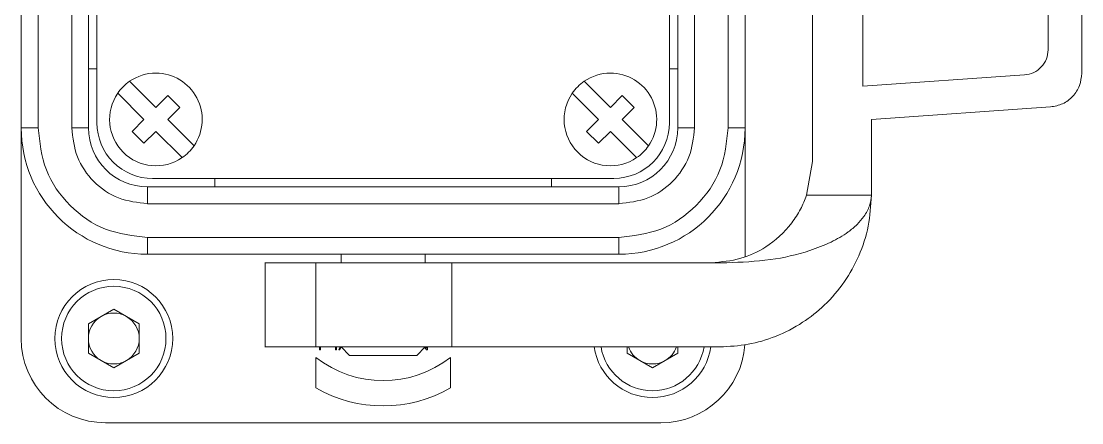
# Model space of a CAD drawing. Extents: x 4137 to 28680, y 2446 to 6814.
# Drawn here: x 14615.1 to 14694.5, y 3105.6 to 3135.7 of the extents above; entities that cross this region are included whole.
import ezdxf

# ---------------------------------------------------------------- set-up
doc = ezdxf.new("R2010")
doc.units = 0
doc.header["$LTSCALE"] = 0.5
doc.layers.get('0').update_dxf_attribs({"linetype": 'CONTINUOUS'})

msp = doc.modelspace()

# ---------------------------------------------------------------- linework, layer by layer
at = {"color": 7, "linetype": 'Continuous', "lineweight": 15}
for p, q in [((14674.363, 3125.163), (14674.363, 3186.903)), ((14674.363, 3125.163), (14674.363, 3186.903)), ((14615.143, 3127.683), (14615.143, 3184.383)), ((14615.143, 3127.683), (14615.143, 3184.383)), ((14616.403, 3127.683), (14616.403, 3184.383)), ((14616.403, 3127.683), (14616.403, 3184.383)), ((14618.923, 3184.383), (14618.923, 3127.683)), ((14618.923, 3184.383), (14618.923, 3127.683)), ((14620.183, 3184.383), (14620.183, 3127.683)), ((14620.183, 3184.383), (14620.183, 3127.683)), ((14620.814, 3184.004), (14620.814, 3128.06)), ((14620.814, 3184.004), (14620.814, 3128.06)), ((14663.654, 3128.06), (14663.654, 3184.004)), ((14663.654, 3128.06), (14663.654, 3184.004)), ((14664.283, 3127.683), (14664.283, 3184.383)), ((14664.283, 3127.683), (14664.283, 3184.383)), ((14665.543, 3127.683), (14665.543, 3184.383)), ((14665.543, 3127.683), (14665.543, 3184.383)), ((14668.063, 3184.383), (14668.063, 3127.683)), ((14668.063, 3184.383), (14668.063, 3127.683)), ((14669.323, 3184.383), (14669.323, 3127.683)), ((14669.323, 3184.383), (14669.323, 3127.683)), ((14678.143, 3130.795), (14678.143, 3181.271)), ((14678.143, 3130.795), (14678.143, 3181.271)), ((14694.523, 3131.764), (14694.523, 3180.302)), ((14694.523, 3131.764), (14694.523, 3180.302)), ((14692.003, 3178.539), (14692.003, 3133.527)), ((14692.003, 3178.539), (14692.003, 3133.527)), ((14663.654, 3128.06), (14663.654, 3137.258)), ((14663.654, 3128.06), (14663.654, 3137.258)), ((14620.183, 3132.093), (14620.814, 3132.093)), ((14620.183, 3132.093), (14620.814, 3132.093)), ((14664.283, 3132.093), (14663.654, 3132.093)), ((14664.283, 3132.093), (14663.654, 3132.093)), ((14690.245, 3131.641), (14678.143, 3130.795)), ((14690.245, 3131.641), (14678.143, 3130.795)), ((14623.259, 3131.168), (14625.223, 3129.204)), ((14623.259, 3131.168), (14625.223, 3129.204)), ((14657.279, 3131.168), (14659.243, 3129.204)), ((14657.279, 3131.168), (14659.243, 3129.204)), ((14624.332, 3128.313), (14622.368, 3130.277)), ((14624.332, 3128.313), (14622.368, 3130.277)), ((14625.223, 3129.204), (14626.114, 3130.095)), ((14625.223, 3129.204), (14626.114, 3130.095)), ((14626.114, 3130.095), (14627.005, 3129.204)), ((14626.114, 3130.095), (14627.005, 3129.204)), ((14658.352, 3128.313), (14656.388, 3130.277)), ((14658.352, 3128.313), (14656.388, 3130.277)), ((14659.243, 3129.204), (14660.134, 3130.095)), ((14659.243, 3129.204), (14660.134, 3130.095)), ((14660.134, 3130.095), (14661.025, 3129.204)), ((14660.134, 3130.095), (14661.025, 3129.204)), ((14627.005, 3129.204), (14626.114, 3128.313)), ((14627.005, 3129.204), (14626.114, 3128.313)), ((14661.025, 3129.204), (14660.134, 3128.313)), ((14661.025, 3129.204), (14660.134, 3128.313)), ((14678.773, 3128.313), (14692.179, 3129.25)), ((14678.773, 3128.313), (14692.179, 3129.25)), ((14615.143, 3127.683), (14616.403, 3127.683)), ((14615.143, 3127.683), (14615.143, 3111.933)), ((14615.143, 3127.683), (14616.403, 3127.683)), ((14615.143, 3127.683), (14615.143, 3111.933)), ((14618.923, 3127.683), (14620.183, 3127.683)), ((14618.923, 3127.683), (14620.183, 3127.683)), ((14623.441, 3127.422), (14624.332, 3128.313)), ((14623.441, 3127.422), (14624.332, 3128.313)), ((14626.114, 3128.313), (14628.078, 3126.349)), ((14626.114, 3128.313), (14628.078, 3126.349)), ((14657.461, 3127.422), (14658.352, 3128.313)), ((14657.461, 3127.422), (14658.352, 3128.313)), ((14660.134, 3128.313), (14662.098, 3126.349)), ((14660.134, 3128.313), (14662.098, 3126.349)), ((14663.654, 3128.06), (14663.654, 3128.06)), ((14663.654, 3128.06), (14663.654, 3128.06)), ((14665.543, 3127.683), (14664.283, 3127.683)), ((14665.543, 3127.683), (14664.283, 3127.683)), ((14668.063, 3127.683), (14669.323, 3127.683)), ((14668.063, 3127.683), (14669.323, 3127.683)), ((14669.323, 3118.077), (14669.323, 3127.683)), ((14669.323, 3118.077), (14669.323, 3127.683)), ((14678.773, 3122.643), (14678.773, 3128.313)), ((14678.773, 3122.643), (14678.773, 3128.313)), ((14624.332, 3126.531), (14623.441, 3127.422)), ((14624.332, 3126.531), (14623.441, 3127.422)), ((14625.223, 3127.422), (14624.332, 3126.531)), ((14625.223, 3127.422), (14624.332, 3126.531)), ((14627.187, 3125.458), (14625.223, 3127.422)), ((14627.187, 3125.458), (14625.223, 3127.422)), ((14658.352, 3126.531), (14657.461, 3127.422)), ((14658.352, 3126.531), (14657.461, 3127.422)), ((14659.243, 3127.422), (14658.352, 3126.531)), ((14659.243, 3127.422), (14658.352, 3126.531)), ((14661.207, 3125.458), (14659.243, 3127.422)), ((14661.207, 3125.458), (14659.243, 3127.422)), ((14622.031, 3125.12), (14622.032, 3125.12)), ((14622.031, 3125.12), (14622.032, 3125.12)), ((14673.931, 3122.644), (14674.363, 3125.163)), ((14673.931, 3122.644), (14674.363, 3125.163)), ((14624.972, 3123.902), (14659.496, 3123.902)), ((14624.972, 3123.902), (14659.496, 3123.902)), ((14624.972, 3123.902), (14659.496, 3123.902)), ((14624.972, 3123.902), (14659.496, 3123.902)), ((14629.633, 3123.273), (14629.633, 3123.902)), ((14629.633, 3123.273), (14629.633, 3123.902)), ((14654.833, 3123.902), (14654.833, 3123.273)), ((14654.833, 3123.902), (14654.833, 3123.273)), ((14659.496, 3123.902), (14659.496, 3123.902)), ((14659.496, 3123.902), (14659.496, 3123.902)), ((14624.593, 3123.273), (14624.593, 3122.013)), ((14624.593, 3123.273), (14659.873, 3123.273)), ((14624.593, 3123.273), (14624.593, 3122.013)), ((14624.593, 3123.273), (14659.873, 3123.273)), ((14659.873, 3122.013), (14659.873, 3123.273)), ((14659.873, 3122.013), (14659.873, 3123.273)), ((14678.773, 3122.643), (14673.933, 3122.643)), ((14678.773, 3122.643), (14673.933, 3122.643)), ((14624.593, 3122.013), (14659.873, 3122.013)), ((14624.593, 3122.013), (14659.873, 3122.013)), ((14659.873, 3119.493), (14624.593, 3119.493)), ((14624.593, 3118.233), (14624.593, 3119.493)), ((14659.873, 3119.493), (14624.593, 3119.493)), ((14624.593, 3118.233), (14624.593, 3119.493)), ((14659.873, 3119.493), (14659.873, 3118.233)), ((14659.873, 3119.493), (14659.873, 3118.233)), ((14659.873, 3118.233), (14624.593, 3118.233)), ((14659.873, 3118.233), (14624.593, 3118.233)), ((14639.083, 3118.233), (14639.083, 3117.603)), ((14639.083, 3118.233), (14639.083, 3117.603)), ((14645.383, 3117.603), (14645.383, 3118.233)), ((14645.383, 3117.603), (14645.383, 3118.233)), ((14633.413, 3117.609), (14633.413, 3117.603)), ((14633.413, 3117.609), (14633.413, 3117.603)), ((14633.413, 3117.603), (14633.413, 3111.303)), ((14633.413, 3117.603), (14633.413, 3111.303)), ((14637.193, 3117.603), (14637.193, 3111.303)), ((14637.193, 3117.603), (14647.373, 3117.603)), ((14637.193, 3117.603), (14637.193, 3111.303)), ((14637.193, 3117.603), (14647.373, 3117.603)), ((14647.373, 3117.603), (14647.373, 3111.303)), ((14647.373, 3117.603), (14667.965, 3117.603)), ((14647.373, 3117.603), (14647.373, 3111.303)), ((14647.373, 3117.603), (14667.965, 3117.603)), ((14622.073, 3114.13), (14620.17, 3113.031)), ((14622.073, 3114.13), (14620.17, 3113.031)), ((14622.073, 3114.13), (14623.975, 3113.031)), ((14622.073, 3114.13), (14623.975, 3113.031)), ((14620.17, 3113.031), (14620.17, 3110.834)), ((14620.17, 3113.031), (14620.17, 3110.834)), ((14623.975, 3110.834), (14623.975, 3113.031)), ((14623.975, 3110.834), (14623.975, 3113.031)), ((14633.413, 3111.303), (14633.413, 3111.297)), ((14633.413, 3111.303), (14633.413, 3111.297)), ((14637.193, 3111.303), (14647.373, 3111.303)), ((14637.193, 3111.303), (14647.373, 3111.303)), ((14637.457, 3111.082), (14637.457, 3111.303)), ((14637.457, 3111.082), (14637.457, 3111.303)), ((14637.532, 3111.082), (14637.457, 3111.082)), ((14637.532, 3111.082), (14637.457, 3111.082)), ((14637.532, 3111.303), (14637.532, 3111.082)), ((14637.532, 3111.303), (14637.532, 3111.082)), ((14638.672, 3111.082), (14638.672, 3111.303)), ((14638.672, 3111.082), (14638.672, 3111.303)), ((14638.747, 3111.082), (14638.672, 3111.082)), ((14638.747, 3111.082), (14638.672, 3111.082)), ((14638.747, 3111.303), (14638.747, 3111.082)), ((14638.747, 3111.303), (14638.747, 3111.082)), ((14638.911, 3111.082), (14639.006, 3111.303)), ((14638.911, 3111.082), (14639.006, 3111.303)), ((14638.993, 3111.082), (14638.911, 3111.082)), ((14638.993, 3111.082), (14638.911, 3111.082)), ((14639.086, 3111.299), (14638.993, 3111.082)), ((14639.086, 3111.299), (14638.993, 3111.082)), ((14639.083, 3111.303), (14639.719, 3110.667)), ((14639.083, 3111.303), (14639.719, 3110.667)), ((14644.747, 3110.667), (14645.383, 3111.303)), ((14644.747, 3110.667), (14645.383, 3111.303)), ((14645.467, 3111.082), (14645.34, 3111.26)), ((14645.467, 3111.082), (14645.34, 3111.26)), ((14645.402, 3111.303), (14645.476, 3111.2)), ((14645.402, 3111.303), (14645.476, 3111.2)), ((14645.551, 3111.082), (14645.467, 3111.082)), ((14645.551, 3111.082), (14645.467, 3111.082)), ((14645.476, 3111.2), (14645.476, 3111.303)), ((14645.476, 3111.2), (14645.476, 3111.303)), ((14645.551, 3111.303), (14645.551, 3111.082)), ((14645.551, 3111.303), (14645.551, 3111.082)), ((14647.373, 3111.303), (14667.433, 3111.303)), ((14647.373, 3111.303), (14667.433, 3111.303)), ((14660.49, 3111.303), (14660.49, 3110.834)), ((14660.49, 3111.303), (14660.49, 3110.834)), ((14664.295, 3110.834), (14664.295, 3111.303)), ((14664.295, 3110.834), (14664.295, 3111.303)), ((14622.073, 3109.736), (14620.17, 3110.834)), ((14622.073, 3109.736), (14620.17, 3110.834)), ((14623.975, 3110.834), (14622.073, 3109.736)), ((14623.975, 3110.834), (14622.073, 3109.736)), ((14637.193, 3108.243), (14637.193, 3110.517)), ((14637.193, 3108.243), (14637.193, 3110.517)), ((14647.273, 3110.517), (14647.273, 3108.244)), ((14647.273, 3110.517), (14647.273, 3108.244)), ((14662.393, 3109.736), (14660.49, 3110.834)), ((14662.393, 3109.736), (14660.49, 3110.834)), ((14664.295, 3110.834), (14662.393, 3109.736)), ((14664.295, 3110.834), (14662.393, 3109.736)), ((14621.443, 3105.633), (14663.023, 3105.633)), ((14621.443, 3105.633), (14663.023, 3105.633))]:
    msp.add_line(p, q, dxfattribs=at)
at = {"color": 8, "linetype": 'Continuous', "lineweight": 15}
msp.add_line((14624.972, 3123.902), (14624.972, 3123.902), dxfattribs=at)
msp.add_line((14624.972, 3123.902), (14624.972, 3123.902), dxfattribs=at)
at = {"color": 7, "linetype": 'Continuous', "lineweight": 15}
for radius in [4.41, 4.41, 3.906, 3.906]:
    msp.add_circle((14622.073, 3111.933), radius, dxfattribs=at)
for centre, radius, start, end in [((14625.223, 3128.313), 3.465, 90, 124.52432), ((14625.223, 3128.313), 3.465, 90, 124.52432), ((14625.223, 3128.313), 3.465, 325.47568, 90), ((14625.223, 3128.313), 3.465, 325.47568, 90), ((14659.243, 3128.313), 3.465, 90, 124.52432), ((14659.243, 3128.313), 3.465, 90, 124.52432), ((14659.243, 3128.313), 3.465, 325.47568, 90), ((14659.243, 3128.313), 3.465, 325.47568, 90), ((14625.223, 3128.313), 3.465, 124.52432, 145.47568), ((14625.223, 3128.313), 3.465, 124.52432, 145.47568), ((14659.243, 3128.313), 3.465, 124.52432, 145.47568), ((14659.243, 3128.313), 3.465, 124.52432, 145.47568), ((14625.223, 3128.313), 3.465, 145.47568, 304.52432), ((14625.223, 3128.313), 3.465, 145.47568, 304.52432), ((14659.243, 3128.313), 3.465, 145.47568, 304.52432), ((14659.243, 3128.313), 3.465, 145.47568, 304.52432), ((14624.593, 3127.683), 9.45, 180, 270), ((14624.593, 3127.683), 9.45, 180, 270), ((14624.593, 3127.683), 4.41, 180, 270), ((14624.593, 3127.683), 4.41, 180, 270), ((14624.972, 3128.06), 4.158, 180.00002, 270.00004), ((14624.972, 3128.06), 4.158, 180.00002, 270.00004), ((14659.496, 3128.06), 4.158, 269.99999, 359.99995), ((14659.496, 3128.06), 4.158, 270, 359.99994), ((14659.496, 3128.06), 4.158, 269.99999, 359.99995), ((14659.496, 3128.06), 4.158, 270, 359.99994), ((14659.873, 3127.683), 9.45, 270, 0), ((14659.873, 3127.683), 4.41, 270, 0), ((14659.873, 3127.683), 9.45, 270, 0), ((14659.873, 3127.683), 4.41, 270, 0), ((14625.223, 3128.313), 3.465, 304.52432, 325.47568), ((14625.223, 3128.313), 3.465, 304.52432, 325.47568), ((14659.243, 3128.313), 3.465, 304.52432, 325.47568), ((14659.243, 3128.313), 3.465, 304.52432, 325.47568), ((14624.972, 3128.06), 4.158, 224.99887, 269.99999), ((14624.972, 3128.06), 4.158, 224.99887, 269.99999), ((14622.073, 3111.933), 1.903, 120, 180), ((14622.073, 3111.933), 1.903, 120, 180), ((14622.073, 3111.933), 1.903, 60, 120), ((14622.073, 3111.933), 1.903, 60, 120), ((14622.073, 3111.933), 1.903, 0, 60), ((14622.073, 3111.933), 1.903, 0, 60), ((14621.443, 3111.933), 6.3, 180, 270), ((14621.443, 3111.933), 6.3, 180, 270), ((14622.073, 3111.933), 1.903, 180, 240), ((14622.073, 3111.933), 1.903, 180, 240), ((14622.073, 3111.933), 1.903, 300, 0), ((14622.073, 3111.933), 1.903, 300, 0), ((14662.393, 3111.933), 4.41, 188.21321, 351.78679), ((14662.393, 3111.933), 4.41, 188.21321, 351.78679), ((14662.393, 3111.933), 1.903, 199.33712, 240), ((14662.393, 3111.933), 1.903, 199.33712, 240), ((14663.023, 3111.933), 6.3, 270, 355.70756), ((14663.023, 3111.933), 6.3, 270, 355.70756), ((14662.393, 3111.933), 1.903, 300, 340.66288), ((14662.393, 3111.933), 1.903, 300, 340.66288), ((14622.073, 3111.933), 1.903, 240, 300), ((14622.073, 3111.933), 1.903, 240, 300), ((14642.233, 3116.973), 8.19, 232.0204, 307.98035), ((14642.233, 3116.973), 8.19, 232.0204, 307.98035), ((14662.393, 3111.933), 1.903, 240, 300), ((14662.393, 3111.933), 1.903, 240, 300), ((14642.233, 3116.973), 10.08, 240.00025, 300.00064), ((14642.233, 3116.973), 10.08, 240.00025, 300.00064)]:
    msp.add_arc(centre, radius, start, end, dxfattribs=at)
at = {"color": 8, "linetype": 'Continuous', "lineweight": 15}
msp.add_arc((14662.393, 3111.933), 3.906, 189.2818, 350.7182, dxfattribs=at)
msp.add_arc((14662.393, 3111.933), 3.906, 189.2818, 350.7182, dxfattribs=at)
at = {"color": 7, "linetype": 'Continuous', "lineweight": 15}
for points, knots in [([(14692.003, 3133.527), (14691.977, 3133.29), (14691.925, 3132.817), (14691.524, 3132.21), (14690.947, 3131.768), (14690.479, 3131.684), (14690.245, 3131.641)], [0, 0, 0, 0, 0.249999, 0.5, 0.749999, 1, 1, 1, 1]), ([(14692.003, 3133.527), (14691.977, 3133.29), (14691.925, 3132.817), (14691.524, 3132.21), (14690.947, 3131.768), (14690.479, 3131.684), (14690.245, 3131.641)], [0, 0, 0, 0, 0.249999, 0.5, 0.749999, 1, 1, 1, 1]), ([(14692.179, 3129.25), (14692.491, 3129.307), (14693.116, 3129.42), (14693.885, 3130.009), (14694.419, 3130.818), (14694.488, 3131.449), (14694.523, 3131.764)], [0, 0, 0, 0, 0.25, 0.499999, 0.75, 1, 1, 1, 1]), ([(14692.179, 3129.25), (14692.491, 3129.307), (14693.116, 3129.42), (14693.885, 3130.009), (14694.419, 3130.818), (14694.488, 3131.449), (14694.523, 3131.764)], [0, 0, 0, 0, 0.25, 0.499999, 0.75, 1, 1, 1, 1]), ([(14624.593, 3119.493), (14623.52, 3119.616), (14621.373, 3119.862), (14618.666, 3121.756), (14616.772, 3124.463), (14616.526, 3126.61), (14616.403, 3127.683)], [0, 0, 0, 0, 0.25, 0.4999998, 0.7499998, 1, 1, 1, 1]), ([(14624.593, 3119.493), (14623.52, 3119.616), (14621.373, 3119.862), (14618.666, 3121.756), (14616.772, 3124.463), (14616.526, 3126.61), (14616.403, 3127.683)], [0, 0, 0, 0, 0.25, 0.4999998, 0.7499998, 1, 1, 1, 1]), ([(14618.923, 3127.683), (14619.008, 3126.94), (14619.179, 3125.454), (14620.49, 3123.58), (14622.364, 3122.269), (14623.85, 3122.098), (14624.593, 3122.013)], [0, 0, 0, 0, 0.25, 0.4999999, 0.7499998, 1, 1, 1, 1]), ([(14618.923, 3127.683), (14619.008, 3126.94), (14619.179, 3125.454), (14620.49, 3123.58), (14622.364, 3122.269), (14623.85, 3122.098), (14624.593, 3122.013)], [0, 0, 0, 0, 0.25, 0.4999999, 0.7499998, 1, 1, 1, 1]), ([(14668.063, 3127.683), (14667.94, 3126.61), (14667.694, 3124.463), (14665.8, 3121.756), (14663.092, 3119.862), (14660.946, 3119.616), (14659.873, 3119.493)], [0, 0, 0, 0, 0.25, 0.5, 0.75, 1, 1, 1, 1]), ([(14665.543, 3127.683), (14665.458, 3126.94), (14665.287, 3125.454), (14663.976, 3123.58), (14662.102, 3122.269), (14660.616, 3122.098), (14659.873, 3122.013)], [0, 0, 0, 0, 0.25, 0.5, 0.75, 1, 1, 1, 1]), ([(14668.063, 3127.683), (14667.94, 3126.61), (14667.694, 3124.463), (14665.8, 3121.756), (14663.092, 3119.862), (14660.946, 3119.616), (14659.873, 3119.493)], [0, 0, 0, 0, 0.25, 0.5, 0.75, 1, 1, 1, 1]), ([(14665.543, 3127.683), (14665.458, 3126.94), (14665.287, 3125.454), (14663.976, 3123.58), (14662.102, 3122.269), (14660.616, 3122.098), (14659.873, 3122.013)], [0, 0, 0, 0, 0.25, 0.5, 0.75, 1, 1, 1, 1]), ([(14666.803, 3117.603), (14667.541, 3117.664), (14668.921, 3117.778), (14671.015, 3118.748), (14672.531, 3120.094), (14673.487, 3121.547), (14673.788, 3122.29), (14673.931, 3122.644)], [0, 0, 0, 0, 0.267419, 0.500223, 0.77668, 0.893832, 1, 1, 1, 1]), ([(14666.803, 3117.603), (14667.541, 3117.664), (14668.921, 3117.778), (14671.015, 3118.748), (14672.531, 3120.094), (14673.487, 3121.547), (14673.788, 3122.29), (14673.931, 3122.644)], [0, 0, 0, 0, 0.267419, 0.500223, 0.77668, 0.893832, 1, 1, 1, 1]), ([(14667.433, 3111.303), (14668.143, 3111.341), (14669.559, 3111.416), (14671.661, 3112.049), (14673.592, 3113.037), (14675.344, 3114.421), (14676.787, 3116.097), (14677.905, 3118.109), (14678.634, 3120.309), (14678.727, 3121.871), (14678.773, 3122.643)], [0, 0, 0, 0, 0.125442, 0.250088, 0.382533, 0.500071, 0.629263, 0.750161, 0.876453, 1, 1, 1, 1]), ([(14667.433, 3111.303), (14668.143, 3111.341), (14669.559, 3111.416), (14671.661, 3112.049), (14673.592, 3113.037), (14675.344, 3114.421), (14676.787, 3116.097), (14677.905, 3118.109), (14678.634, 3120.309), (14678.727, 3121.871), (14678.773, 3122.643)], [0, 0, 0, 0, 0.125442, 0.250088, 0.382533, 0.500071, 0.629263, 0.750161, 0.876453, 1, 1, 1, 1]), ([(14678.773, 3122.643), (14678.744, 3122.374), (14678.698, 3121.956), (14678.456, 3121.438), (14678.162, 3120.957), (14677.695, 3120.42), (14676.881, 3119.753), (14675.701, 3119.074), (14673.758, 3118.327), (14671.147, 3117.721), (14669.052, 3117.643), (14667.965, 3117.603)], [0, 0, 0, 0, 0.05805, 0.090046, 0.125012, 0.183595, 0.250017, 0.366367, 0.49998, 0.740569, 1, 1, 1, 1]), ([(14678.773, 3122.643), (14678.744, 3122.374), (14678.698, 3121.956), (14678.456, 3121.438), (14678.162, 3120.957), (14677.695, 3120.42), (14676.881, 3119.753), (14675.701, 3119.074), (14673.758, 3118.327), (14671.147, 3117.721), (14669.052, 3117.643), (14667.965, 3117.603)], [0, 0, 0, 0, 0.05805, 0.090046, 0.125012, 0.183595, 0.250017, 0.366367, 0.49998, 0.740569, 1, 1, 1, 1]), ([(14633.413, 3117.603), (14633.47, 3117.603), (14633.583, 3117.603), (14634.457, 3117.603), (14635.707, 3117.603), (14636.698, 3117.603), (14637.193, 3117.603)], [0, 0, 0, 0, 0.249999, 0.5, 0.75, 1, 1, 1, 1]), ([(14633.413, 3117.603), (14633.47, 3117.603), (14633.583, 3117.603), (14634.457, 3117.603), (14635.707, 3117.603), (14636.698, 3117.603), (14637.193, 3117.603)], [0, 0, 0, 0, 0.249999, 0.5, 0.75, 1, 1, 1, 1]), ([(14633.413, 3111.303), (14633.47, 3111.303), (14633.583, 3111.303), (14634.457, 3111.303), (14635.707, 3111.303), (14636.698, 3111.303), (14637.193, 3111.303)], [0, 0, 0, 0, 0.249999, 0.5, 0.75, 1, 1, 1, 1]), ([(14633.413, 3111.303), (14633.47, 3111.303), (14633.583, 3111.303), (14634.457, 3111.303), (14635.707, 3111.303), (14636.698, 3111.303), (14637.193, 3111.303)], [0, 0, 0, 0, 0.249999, 0.5, 0.75, 1, 1, 1, 1]), ([(14639.713, 3110.673), (14639.751, 3110.673), (14639.826, 3110.673), (14640.409, 3110.673), (14641.242, 3110.673), (14642.233, 3110.673), (14643.223, 3110.673), (14644.056, 3110.673), (14644.639, 3110.673), (14644.715, 3110.673), (14644.753, 3110.673)], [0, 0, 0, 0, 0.125, 0.25, 0.375, 0.5, 0.625, 0.75, 0.875, 1, 1, 1, 1]), ([(14639.713, 3110.673), (14639.751, 3110.673), (14639.826, 3110.673), (14640.409, 3110.673), (14641.242, 3110.673), (14642.233, 3110.673), (14643.223, 3110.673), (14644.056, 3110.673), (14644.639, 3110.673), (14644.715, 3110.673), (14644.753, 3110.673)], [0, 0, 0, 0, 0.125, 0.25, 0.375, 0.5, 0.625, 0.75, 0.875, 1, 1, 1, 1])]:
    msp.add_open_spline(points, degree=3, knots=knots, dxfattribs=at)

doc.saveas('drawing.dxf')
